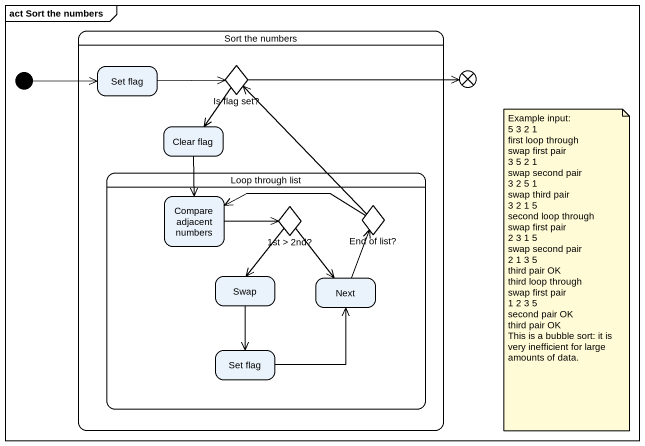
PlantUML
@startuml
mainframe act Sort the numbers
hide empty description
state "Sort the numbers" as Sort_the_numbers {
  state "Set flag" as Set_flag
  state "Is flag set?" as Is_flag_set <<choice>>
  state "Clear flag" as Clear_flag
  state "Loop through list" as Loop_through_list {
    state "Compare adjacent numbers" as Compare_adjacent_numbers
    state "1st > 2nd?" as c1st_2nd <<choice>>
    state "End of list?" as End_of_list <<choice>>
    state Swap
    state Next
    state "Set flag" as Set_flag_2
  }
}
state initial1 <<start>>
state flowfinal1 <<end>>
initial1 -right-> Set_flag
Set_flag -right-> Is_flag_set
Is_flag_set -right-> flowfinal1
Is_flag_set --> Clear_flag
Clear_flag --> Compare_adjacent_numbers
Compare_adjacent_numbers -right-> c1st_2nd
c1st_2nd --> Swap
c1st_2nd --> Next
End_of_list -up-> Is_flag_set
End_of_list -left-> Compare_adjacent_numbers
Swap --> Set_flag_2
Next -up-> End_of_list
Set_flag_2 -up-> Next
note as N1
  Example input:
  5 3 2 1
  first loop through
  swap first pair
  3 5 2 1
  swap second pair
  3 2 5 1
  swap third pair
  3 2 1 5
  second loop through
  swap first pair
  2 3 1 5
  swap second pair
  2 1 3 5
  third pair OK
  third loop through
  swap first pair
  1 2 3 5
  second pair OK
  third pair OK
  This is a bubble sort: it is very inefficient for large amounts of data.
end note
@enduml
